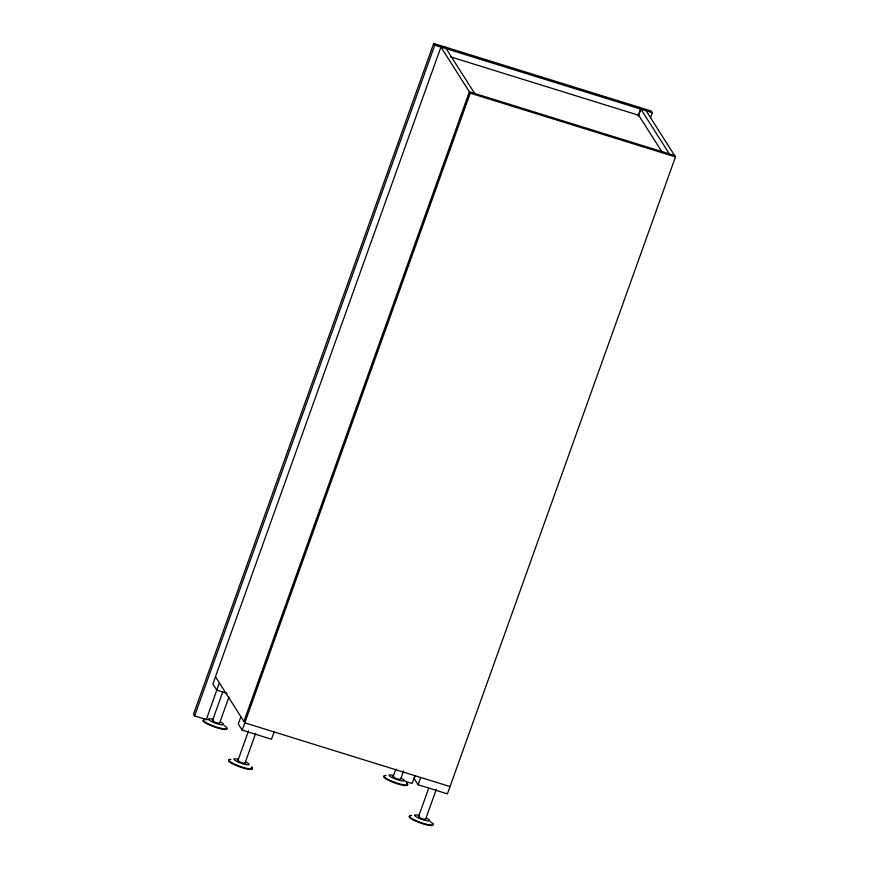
<?xml version="1.0" encoding="UTF-8"?>
<svg xmlns="http://www.w3.org/2000/svg" width="869" height="869" viewBox="0 0 869 869"><rect width="100%" height="100%" fill="white"/><g stroke="black" fill="none" stroke-linecap="round" stroke-linejoin="round"><path stroke-width="1.3" d="M650.479 117.815L652.315 112.698L651.239 111.015L433.685 43.45L193.515 714.231L194.591 715.926L206.311 719.565L219.379 682.86M194.591 715.926L434.761 45.145L433.685 43.45M203.281 721.096L203.487 720.531M212.514 720.51L222.703 692.072M219.596 723.127L228.895 697.155M240.887 716.686L238.28 723.986L242.19 730.134L271.508 739.237L274.126 731.948M228.71 761.07L228.905 760.505M243.917 721.455L469.369 91.799L674.605 155.529M242.19 730.134L470.248 93.179L440.92 47.056L212.862 684.001L216.772 690.16L226.961 693.321M237.943 760.484L248.567 730.807M245.025 763.101L255.649 733.425M393.125 776.604L395.786 769.184M400.87 778.57L403.607 770.901M638.074 116.055L640.583 109.059L639.508 107.365M638.596 115.534L640.877 109.146L669.336 153.889M407.355 784.468L407.55 783.903M414.882 775.821L412.134 783.49L405.095 781.296M415.067 776.18L414.198 778.613L418.108 784.761L447.426 793.864L675.485 156.92L646.156 110.787M418.108 784.761L420.715 777.473M418.543 816.578L428.732 788.14M425.625 819.195L436.26 789.519M432.968 823.877L432.773 824.442A12.6 2.292 19.7 0 1 419.901 822.824A12.6 2.292 19.7 0 1 409.907 816.11M434.761 45.145L652.315 112.698M450.446 56.822L638.682 115.273L662.156 152.184M470.248 93.179L675.485 156.92M450.033 786.575L244.797 722.845L215.469 676.712M445.417 47.089L446.492 48.783M446.199 48.697L474.648 93.439M425.365 818.728A3.78 0.684 19.7 0 1 423.485 819.032L422.595 818.783A3.78 0.684 19.7 0 1 419.021 817.197A3.78 0.684 19.7 0 1 419.238 816.458M430.427 821.857A12.6 2.292 19.7 0 1 429.579 824.844A12.6 2.292 19.7 0 1 413.514 819.424A12.6 2.292 19.7 0 1 411.569 815.491M426.505 818.142A8.06 1.466 19.7 0 1 427.418 820.836A8.06 1.466 19.7 0 1 415.816 816.599A8.06 1.466 19.7 0 1 418.934 815.383M244.765 762.634A3.78 0.684 19.7 0 1 242.875 762.949L241.984 762.689A3.78 0.684 19.7 0 1 238.41 761.114A3.78 0.684 19.7 0 1 238.627 760.375M251.456 766.871A12.6 2.292 19.7 0 1 239.496 766.176A12.6 2.292 19.7 0 1 230.958 759.397M251.26 767.436A12.6 2.292 19.7 0 1 240.843 767.284A12.6 2.292 19.7 0 1 229.297 760.017M245.905 762.048A8.06 1.466 19.7 0 1 246.807 764.742A8.06 1.466 19.7 0 1 235.206 760.516A8.06 1.466 19.7 0 1 238.334 759.289M219.336 722.66A3.78 0.684 19.7 0 1 217.456 722.975L216.555 722.715A3.78 0.684 19.7 0 1 212.992 721.129A3.78 0.684 19.7 0 1 213.209 720.401M224.398 725.789A12.6 2.292 19.7 0 1 222.768 728.656A12.6 2.292 19.7 0 1 206.04 722.552A12.6 2.292 19.7 0 1 207.658 719.684M226.744 728.374A12.6 2.292 19.7 0 1 213.872 726.766A12.6 2.292 19.7 0 1 203.878 720.043M220.476 722.074A8.06 1.466 19.7 0 1 221.389 724.768A8.06 1.466 19.7 0 1 209.787 720.542A8.06 1.466 19.7 0 1 212.905 719.315M400.196 779.026A3.78 0.684 19.7 0 1 398.067 779.058L397.166 778.809A3.78 0.684 19.7 0 1 393.592 777.223A3.78 0.684 19.7 0 1 393.809 776.484M406.649 782.98A12.6 2.292 19.7 0 1 394.678 782.285A12.6 2.292 19.7 0 1 386.151 775.506M406.442 783.545A12.6 2.292 19.7 0 1 396.025 783.393A12.6 2.292 19.7 0 1 384.489 776.136M401.087 778.168A8.06 1.466 19.7 0 1 401.999 780.862A8.06 1.466 19.7 0 1 390.398 776.625A8.06 1.466 19.7 0 1 393.516 775.409"/></g></svg>
